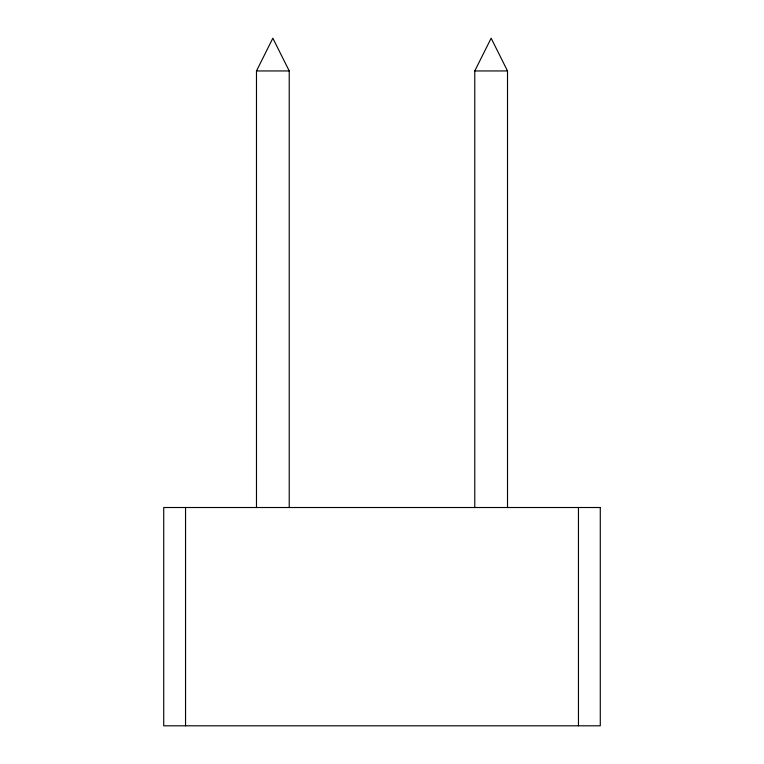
<?xml version="1.0" encoding="UTF-8"?>
<svg xmlns="http://www.w3.org/2000/svg" width="764" height="764" viewBox="0 0 764 764"><rect width="100%" height="100%" fill="white"/><g stroke="black" fill="none" stroke-linecap="round" stroke-linejoin="round"><path stroke-width="1.15" d="M256.484 507.516L256.484 70.947L272.853 38.2L289.231 70.947L289.231 507.516M474.769 507.516L474.769 70.947L491.147 38.2L507.516 70.947L507.516 507.516M256.484 70.947L289.231 70.947M474.769 70.947L507.516 70.947M578.453 507.516L578.453 725.8M185.547 507.516L185.547 725.8M600.284 507.516L163.716 507.516L163.716 725.8L600.284 725.8L600.284 507.516"/></g></svg>
